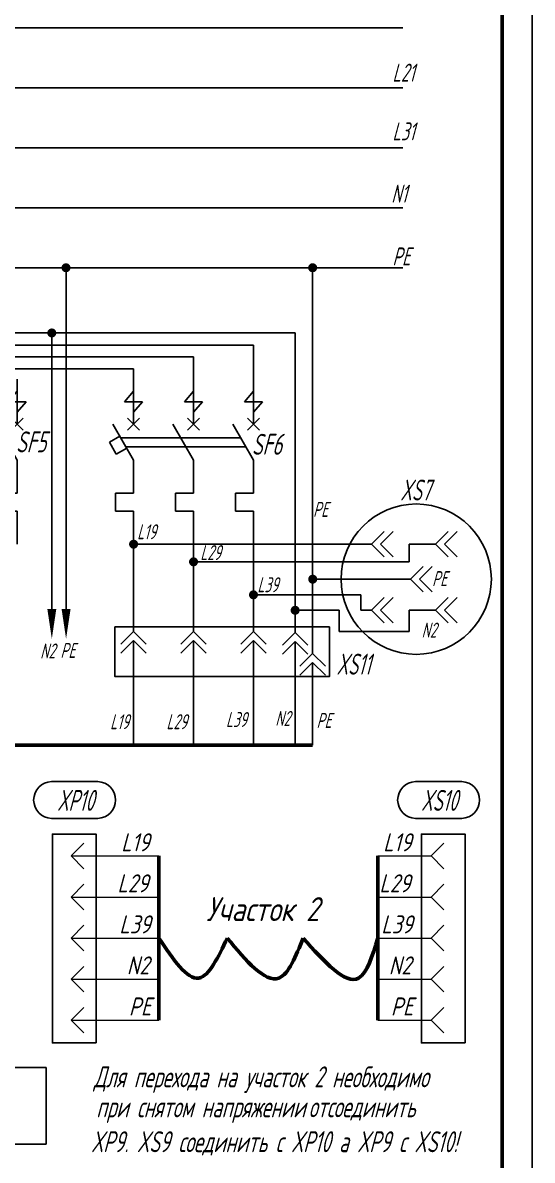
# Model space of a CAD drawing. Header units: millimetres. Extents: x 14016 to 19364, y 4274 to 5404.
# Drawn here: x 16392 to 16477, y 4402 to 4591.6 of the extents above; entities that cross this region are included whole.
import ezdxf

# ---------------------------------------------------------------- set-up
doc = ezdxf.new("R2010")
doc.units = ezdxf.units.MM
doc.header["$LTSCALE"] = 15
for name, color, linetype, lineweight in [('0.35 TEXT', 7, 'Continuous', 35), ('LWT 0.5', 7, 'Continuous', 50), ('LWT 0.6', 7, 'Continuous', 50)]:
    doc.layers.add(name, color=color, linetype=linetype, lineweight=lineweight)
doc.styles.add('33', font='gost.shx', dxfattribs={"width": 0.7, "oblique": 15, "height": 3.5})
doc.styles.add('34', font='gost.shx', dxfattribs={"width": 0.8, "oblique": 15, "height": 3.5})

# ---------------------------------------------------------------- blocks, each defined once
blk = doc.blocks.new('Авт выкл с тепл и дугогаш вертик')
for p, q in [((0, 0), (0, -7.5)), ((10, 0), (10, -7.5)), ((20, 0), (20, -7.5)), ((-1.5, -3.75), (0, -2)), ((1.5, -3.75), (-1.5, -3.75)), ((0, -5.5), (1.5, -3.75)), ((8.5, -3.75), (10, -2)), ((11.5, -3.75), (8.5, -3.75)), ((10, -5.5), (11.5, -3.75)), ((18.5, -3.75), (20, -2)), ((21.5, -3.75), (18.5, -3.75)), ((20, -5.5), (21.5, -3.75)), ((0, -13.5), (-3.46, -7.5)), ((-1, -8.5), (1, -6.5)), ((-1, -6.5), (1, -8.5)), ((10, -13.5), (6.54, -7.5)), ((9, -8.5), (11, -6.5)), ((9, -6.5), (11, -8.5)), ((20, -13.5), (16.54, -7.5)), ((19, -8.5), (21, -6.5)), ((19, -6.5), (21, -8.5)), ((-2.31, -9.5), (-4.04, -10.5)), ((-2.88, -12.5), (-4.04, -10.5)), ((-2.16, -9.75), (17.84, -9.75)), ((-1.3, -11.25), (18.7, -11.25)), ((-1.15, -11.5), (-2.88, -12.5)), ((0, -13.5), (0, -18)), ((10, -13.5), (10, -18)), ((20, -13.5), (20, -18)), ((0, -18), (0, -19)), ((10, -18), (10, -19)), ((20, -18), (20, -19)), ((0, -19), (-3, -19)), ((-3, -19), (-3, -22)), ((10, -19), (7, -19)), ((7, -19), (7, -22)), ((20, -19), (17, -19)), ((17, -19), (17, -22)), ((-3, -22), (0, -22)), ((0, -22), (0, -27.5)), ((7, -22), (10, -22)), ((10, -22), (10, -27.5)), ((17, -22), (20, -22)), ((20, -22), (20, -27.5))]:
    blk.add_line(p, q)

msp = doc.modelspace()

# ---------------------------------------------------------------- linework, layer by layer
for p, q in [((16477, 4273.56, -0.02), (16477, 4867.56, -0.02)), ((16455.42, 4590.81, -0.02), (15302.16, 4590.81, -0.02)), ((16455.42, 4580.81, -0.02), (15302.16, 4580.81, -0.02)), ((16455.42, 4570.81, -0.02), (15302.16, 4570.81, -0.02)), ((15302.16, 4560.81, -0.02), (16455.42, 4560.81, -0.02)), ((15312.99, 4550.81, -0.02), (16455.42, 4550.81, -0.02)), ((16399.22, 4493.94, -0.02), (16399.21, 4550.81, -0.02)), ((16440.36, 4486.52, -0.02), (16440.35, 4550.81, -0.02)), ((16292.27, 4539.94, -0.02), (16437.43, 4539.94, -0.02)), ((16396.84, 4539.94, -0.02), (16396.84, 4504.73, -0.02)), ((16437.43, 4539.94, -0.02), (16437.43, 4504.52, -0.02)), ((16294.45, 4537.9, -0.02), (16430.48, 4537.9, -0.02)), ((16430.48, 4532.23, -0.02), (16430.48, 4537.9, -0.02)), ((16296.82, 4535.94, -0.02), (16420.48, 4535.94, -0.02)), ((16420.48, 4532.23, -0.02), (16420.48, 4535.94, -0.02)), ((16299.2, 4533.94, -0.02), (16410.48, 4533.94, -0.02)), ((16410.48, 4532.23, -0.02), (16410.48, 4533.94, -0.02)), ((16450.15, 4504.73, -0.02), (16452.27, 4506.85, -0.02)), ((16451.65, 4504.73, -0.02), (16453.77, 4506.85, -0.02)), ((16460.84, 4504.73, -0.02), (16462.96, 4506.85, -0.02)), ((16462.34, 4504.73, -0.02), (16464.46, 4506.85, -0.02)), ((16396.84, 4504.73, -0.02), (16396.84, 4493.94, -0.02)), ((16450.15, 4504.73, -0.02), (16410.48, 4504.73, -0.02)), ((16410.48, 4504.73, -0.02), (16410.48, 4490.2, -0.02)), ((16420.48, 4504.73, -0.02), (16420.48, 4501.79, -0.02)), ((16430.48, 4504.73, -0.02), (16430.48, 4496.29, -0.02)), ((16437.43, 4504.52, -0.02), (16437.43, 4490.01, -0.02)), ((16450.15, 4504.73, -0.02), (16452.27, 4502.61, -0.02)), ((16451.65, 4504.73, -0.02), (16453.77, 4502.61, -0.02)), ((16460.84, 4504.73, -0.02), (16456.46, 4504.73, -0.02)), ((16456.46, 4504.73, -0.02), (16456.46, 4501.79, -0.02)), ((16460.84, 4504.73, -0.02), (16462.96, 4502.61, -0.02)), ((16462.34, 4504.73, -0.02), (16464.46, 4502.61, -0.02)), ((16456.46, 4501.79, -0.02), (16420.48, 4501.79, -0.02)), ((16420.48, 4501.79, -0.02), (16420.48, 4490.2, -0.02)), ((16456.69, 4498.9, -0.02), (16458.81, 4501.02, -0.02)), ((16458.19, 4498.9, -0.02), (16460.31, 4501.02, -0.02)), ((16456.69, 4498.9, -0.02), (16440.36, 4498.9, -0.02)), ((16456.69, 4498.9, -0.02), (16458.81, 4496.78, -0.02)), ((16458.19, 4498.9, -0.02), (16460.31, 4496.78, -0.02)), ((16448.39, 4496.29, -0.02), (16430.48, 4496.29, -0.02)), ((16430.48, 4496.29, -0.02), (16430.48, 4490.2, -0.02)), ((16448.39, 4496.29, -0.02), (16448.39, 4493.73, -0.02)), ((16450.15, 4493.73, -0.02), (16452.27, 4495.85, -0.02)), ((16451.65, 4493.73, -0.02), (16453.77, 4495.85, -0.02)), ((16460.84, 4493.73, -0.02), (16462.96, 4495.85, -0.02)), ((16462.34, 4493.73, -0.02), (16464.46, 4495.85, -0.02)), ((16437.43, 4493.71, -0.02), (16444.77, 4493.71, -0.02)), ((16444.77, 4493.71, -0.02), (16444.77, 4490.19, -0.02)), ((16448.39, 4493.73, -0.02), (16450.15, 4493.73, -0.02)), ((16450.15, 4493.73, -0.02), (16452.27, 4491.61, -0.02)), ((16451.65, 4493.73, -0.02), (16453.77, 4491.61, -0.02)), ((16456.46, 4490.19, -0.02), (16456.46, 4493.73, -0.02)), ((16456.46, 4493.73, -0.02), (16460.84, 4493.73, -0.02)), ((16460.84, 4493.73, -0.02), (16462.96, 4491.61, -0.02)), ((16462.34, 4493.73, -0.02), (16464.46, 4491.61, -0.02)), ((16410.48, 4490.2, -0.02), (16408.36, 4488.08, -0.02)), ((16410.48, 4490.2, -0.02), (16412.6, 4488.08, -0.02)), ((16420.48, 4490.2, -0.02), (16418.36, 4488.08, -0.02)), ((16420.48, 4490.2, -0.02), (16422.6, 4488.08, -0.02)), ((16430.48, 4490.2, -0.02), (16428.36, 4488.08, -0.02)), ((16430.48, 4490.2, -0.02), (16432.6, 4488.08, -0.02)), ((16437.43, 4490.01, -0.02), (16435.31, 4487.89, -0.02)), ((16437.43, 4490.01, -0.02), (16439.56, 4487.89, -0.02)), ((16444.77, 4490.19, -0.02), (16456.46, 4490.19, -0.02)), ((16410.48, 4488.7, -0.02), (16408.36, 4486.58, -0.02)), ((16410.48, 4488.7, -0.02), (16410.48, 4471.25, -0.02)), ((16410.48, 4488.7, -0.02), (16412.6, 4486.58, -0.02)), ((16420.48, 4488.7, -0.02), (16418.36, 4486.58, -0.02)), ((16420.48, 4488.7, -0.02), (16420.48, 4471.25, -0.02)), ((16420.48, 4488.7, -0.02), (16422.6, 4486.58, -0.02)), ((16430.48, 4488.7, -0.02), (16428.36, 4486.58, -0.02)), ((16430.48, 4488.7, -0.02), (16430.48, 4471.25, -0.02)), ((16430.48, 4488.7, -0.02), (16432.6, 4486.58, -0.02)), ((16437.43, 4488.51, -0.02), (16435.31, 4486.39, -0.02)), ((16437.43, 4488.51, -0.02), (16437.43, 4471.25, -0.02)), ((16437.43, 4488.51, -0.02), (16439.56, 4486.39, -0.02)), ((16440.36, 4486.52, -0.02), (16438.24, 4484.4, -0.02)), ((16440.36, 4486.52, -0.02), (16442.48, 4484.4, -0.02)), ((16440.36, 4485.02, -0.02), (16438.24, 4482.9, -0.02)), ((16440.36, 4471.25, 0), (16440.36, 4485.02, -0.02)), ((16440.36, 4485.02, -0.02), (16442.48, 4482.9, -0.02)), ((16400.07, 4452.76, 0), (16402.19, 4454.88, 0)), ((16460.15, 4452.76, 0), (16462.27, 4454.88, 0)), ((16400.07, 4452.76, 0), (16402.19, 4450.64, 0)), ((16460.15, 4452.76, 0), (16462.27, 4450.64, 0)), ((16400.07, 4445.92, 0), (16402.19, 4448.04, 0)), ((16460.15, 4445.92, 0), (16462.27, 4448.04, 0)), ((16400.07, 4445.92, 0), (16402.19, 4443.8, 0)), ((16460.15, 4445.92, 0), (16462.27, 4443.8, 0)), ((16400.07, 4439.08, 0), (16402.19, 4441.2, 0)), ((16460.15, 4439.08, 0), (16462.27, 4441.2, 0)), ((16400.07, 4439.08, 0), (16402.19, 4436.96, 0)), ((16460.15, 4439.08, 0), (16462.27, 4436.96, 0)), ((16400.07, 4432.24, 0), (16402.19, 4434.36, 0)), ((16460.15, 4432.24, 0), (16462.27, 4434.36, 0)), ((16400.07, 4432.24, 0), (16402.19, 4430.12, 0)), ((16460.15, 4432.24, 0), (16462.27, 4430.12, 0)), ((16400.07, 4425.4, 0), (16402.19, 4427.52, 0)), ((16460.15, 4425.4, 0), (16462.27, 4427.52, 0)), ((16400.07, 4425.4, 0), (16402.19, 4423.27, 0)), ((16460.15, 4425.4, 0), (16462.27, 4423.27, 0))]:
    msp.add_line(p, q)
at = {"lineweight": 13}
for p, q in [((16400.07, 4452.76, 0), (16414.72, 4452.76, 0)), ((16451.21, 4452.76, 0), (16460.15, 4452.76, 0)), ((16400.07, 4445.92, 0), (16414.72, 4445.92, 0)), ((16451.21, 4445.92, 0), (16460.15, 4445.92, 0)), ((16400.07, 4439.08, 0), (16414.72, 4439.08, 0)), ((16451.21, 4439.08, 0), (16460.15, 4439.08, 0)), ((16400.07, 4432.24, 0), (16414.72, 4432.24, 0)), ((16451.21, 4432.24, 0), (16460.15, 4432.24, 0)), ((16400.07, 4425.4, 0), (16414.72, 4425.4, 0)), ((16451.21, 4425.4, 0), (16460.15, 4425.4, 0))]:
    msp.add_line(p, q, dxfattribs=at)
at = {"const_width": 0.75, "elevation": -0.02}
for points in [[(16398.83, 4550.81, 1), (16399.58, 4550.81, 1)], [(16439.98, 4550.81, 1), (16440.73, 4550.81, 1)], [(16396.46, 4539.94, 1), (16397.21, 4539.94, 1)], [(16410.11, 4504.73, 1), (16410.86, 4504.73, 1)], [(16420.11, 4501.79, 1), (16420.86, 4501.79, 1)], [(16439.99, 4498.9, 1), (16440.74, 4498.9, 1)], [(16430.11, 4496.29, 1), (16430.86, 4496.29, 1)], [(16437.06, 4493.71, 1), (16437.81, 4493.71, 1)]]:
    msp.add_lwpolyline(points, format="xyb", close=True, dxfattribs=at)
at = {"elevation": -0.02}
for points in [[(16396.84, 4493.94, 1.5, 0, 0), (16396.84, 4488.94, 0, 0, 0)], [(16399.22, 4493.94, 1.5, 0, 0), (16399.22, 4488.94, 0, 0, 0)]]:
    msp.add_lwpolyline(points, format="xyseb", dxfattribs=at)
for points in [[(16443.16, 4490.94), (16407.37, 4490.94), (16407.37, 4482.66), (16443.16, 4482.66)], [(16361.27, 4404.73), (16395.88, 4404.73), (16395.88, 4417.48), (16361.27, 4417.48)]]:
    msp.add_lwpolyline(points, close=True)
at = {"elevation": 0.02}
for points in [[(16396.8, 4459.03, -0.976929), (16396.8, 4465.15), (16404.49, 4465.15, -0.976929), (16404.49, 4459.03)], [(16457.53, 4459.03, -0.976929), (16457.53, 4465.15), (16465.22, 4465.15, -0.976929), (16465.22, 4459.03)]]:
    msp.add_lwpolyline(points, format="xyb", close=True, dxfattribs=at)
at = {"elevation": 0}
for points in [[(16404.22, 4421.59), (16404.22, 4456.4), (16396.93, 4456.4), (16396.93, 4421.59)], [(16465.8, 4421.59), (16465.8, 4456.4), (16458.51, 4456.4), (16458.51, 4421.59)]]:
    msp.add_lwpolyline(points, close=True, dxfattribs=at)
msp.add_circle((16457.64, 4498.9, -0.02), 12.53)
at = {"layer": 'LWT 0.5'}
for p, q in [((16440.36, 4471.25, 0), (16313.75, 4471.25, 0)), ((16414.72, 4452.76, 0), (16414.72, 4425.4, 0)), ((16451.21, 4452.76, 0), (16451.21, 4425.4, 0))]:
    msp.add_line(p, q, dxfattribs=at)
for points in [[(16414.72, 4439.08, 0), (16421.38, 4432.42, 0), (16426.09, 4439.08, 0)], [(16426.09, 4439.08, 0), (16434.71, 4432.42, 0), (16438.76, 4439.08, 0)], [(16438.76, 4439.08, 0), (16448.03, 4432.42, 0), (16451.21, 4439.08, 0)]]:
    msp.add_spline(points, degree=3, dxfattribs=at)
at = {"layer": 'LWT 0.6'}
msp.add_line((16472, 4862.56, -0.02), (16472, 4278.56, -0.02), dxfattribs=at)

# ---------------------------------------------------------------- block references
for p in [(16371.06, 4532.23, -0.02), (16410.48, 4532.23, -0.02)]:
    msp.add_blockref('Авт выкл с тепл и дугогаш вертик', p)

# ---------------------------------------------------------------- texts
at = {"layer": '0.35 TEXT', "oblique": 15}
for s, height, style, width, p in [('L21', 3, '33', 0.8, (16453.67, 4581.83, -0.02)), ('L31', 3, '33', 0.8, (16453.67, 4572.04, -0.02)), ('N1', 3, '33', 0.8, (16453.47, 4561.65, -0.02)), ('PE', 3, '33', 0.8, (16453.67, 4551.19, -0.02)), ('SF5', 3.5, '33', 0.8, (16390.86, 4520.03, -0.02)), ('SF6', 3.5, '33', 0.8, (16430.2, 4519.63, -0.02)), ('XS7', 3.5, '34', 0.75, (16454.97, 4512.01, -0.02)), ('PE', 2.5, '33', 0.8, (16440.44, 4509.28, -0.02)), ('L19', 2.5, '33', 0.8, (16411.08, 4505.55, -0.02)), ('L29', 2.5, '33', 0.8, (16421.61, 4502.08, -0.02)), ('PE', 2.5, '33', 0.8, (16460.3, 4497.74, -0.02)), ('L39', 2.5, '33', 0.8, (16431.14, 4496.72, -0.02)), ('N2', 2.5, '33', 0.8, (16458.53, 4489.16, -0.02)), ('N2', 2.5, '33', 0.8, (16394.9, 4485.68, -0.02)), ('PE', 2.5, '33', 0.8, (16398.28, 4485.77, -0.02)), ('XS11', 3.5, '34', 0.75, (16444.33, 4482.98, -0.02)), ('L39', 2.5, '33', 0.8, (16425.9, 4474.25, -0.02)), ('N2', 2.5, '33', 0.8, (16434.12, 4474.44, -0.02)), ('PE', 2.5, '33', 0.8, (16441.01, 4474.1, -0.02)), ('L19', 2.5, '33', 0.8, (16406.57, 4473.89, -0.02)), ('L29', 2.5, '33', 0.8, (16415.96, 4473.89, -0.02)), ('XP10', 3.5, '34', 0.75, (16397.71, 4460.28, 0.02)), ('XS10', 3.5, '34', 0.75, (16458.44, 4460.28, 0.02)), ('Для перехода на участок 2 необходимо', 3.5, '34', 0.8, (16403.84, 4414.19, -0.02)), ('при снятом напряжении ', 3.5, '34', 0.8, (16404.26, 4409.19, -0.02)), ('отсоединить', 3.5, '34', 0.8, (16439.69, 4409.2, -0.02)), (' XP9. XS9 соединить с XP10 а XP9 с XS10!', 3.5, '34', 0.8, (16401.94, 4403.38, -0.02))]:
    msp.add_text(s, height=height, dxfattribs=dict(at, style=style, width=width)).set_placement(p)
for s, height, style, p in [('L19', 3, '33', (16408.42, 4453.54, 0)), ('L19', 3, '33', (16452.13, 4453.54, 0)), ('L29', 3, '33', (16407.78, 4446.7, 0)), ('L29', 3, '33', (16451.49, 4446.7, 0)), ('Участок 2', 4, '34', (16422.61, 4441.9, 0)), ('L39', 3, '33', (16408.1, 4439.86, 0)), ('L39', 3, '33', (16451.81, 4439.86, 0)), ('N2', 3, '33', (16409.35, 4433.02, 0)), ('N2', 3, '33', (16453.06, 4433.02, 0)), ('РЕ', 3, '33', (16409.69, 4426.17, 0)), ('РЕ', 3, '33', (16453.4, 4426.17, 0))]:
    msp.add_text(s, height=height, dxfattribs=dict(at, style=style)).set_placement(p)

doc.saveas('drawing.dxf')
